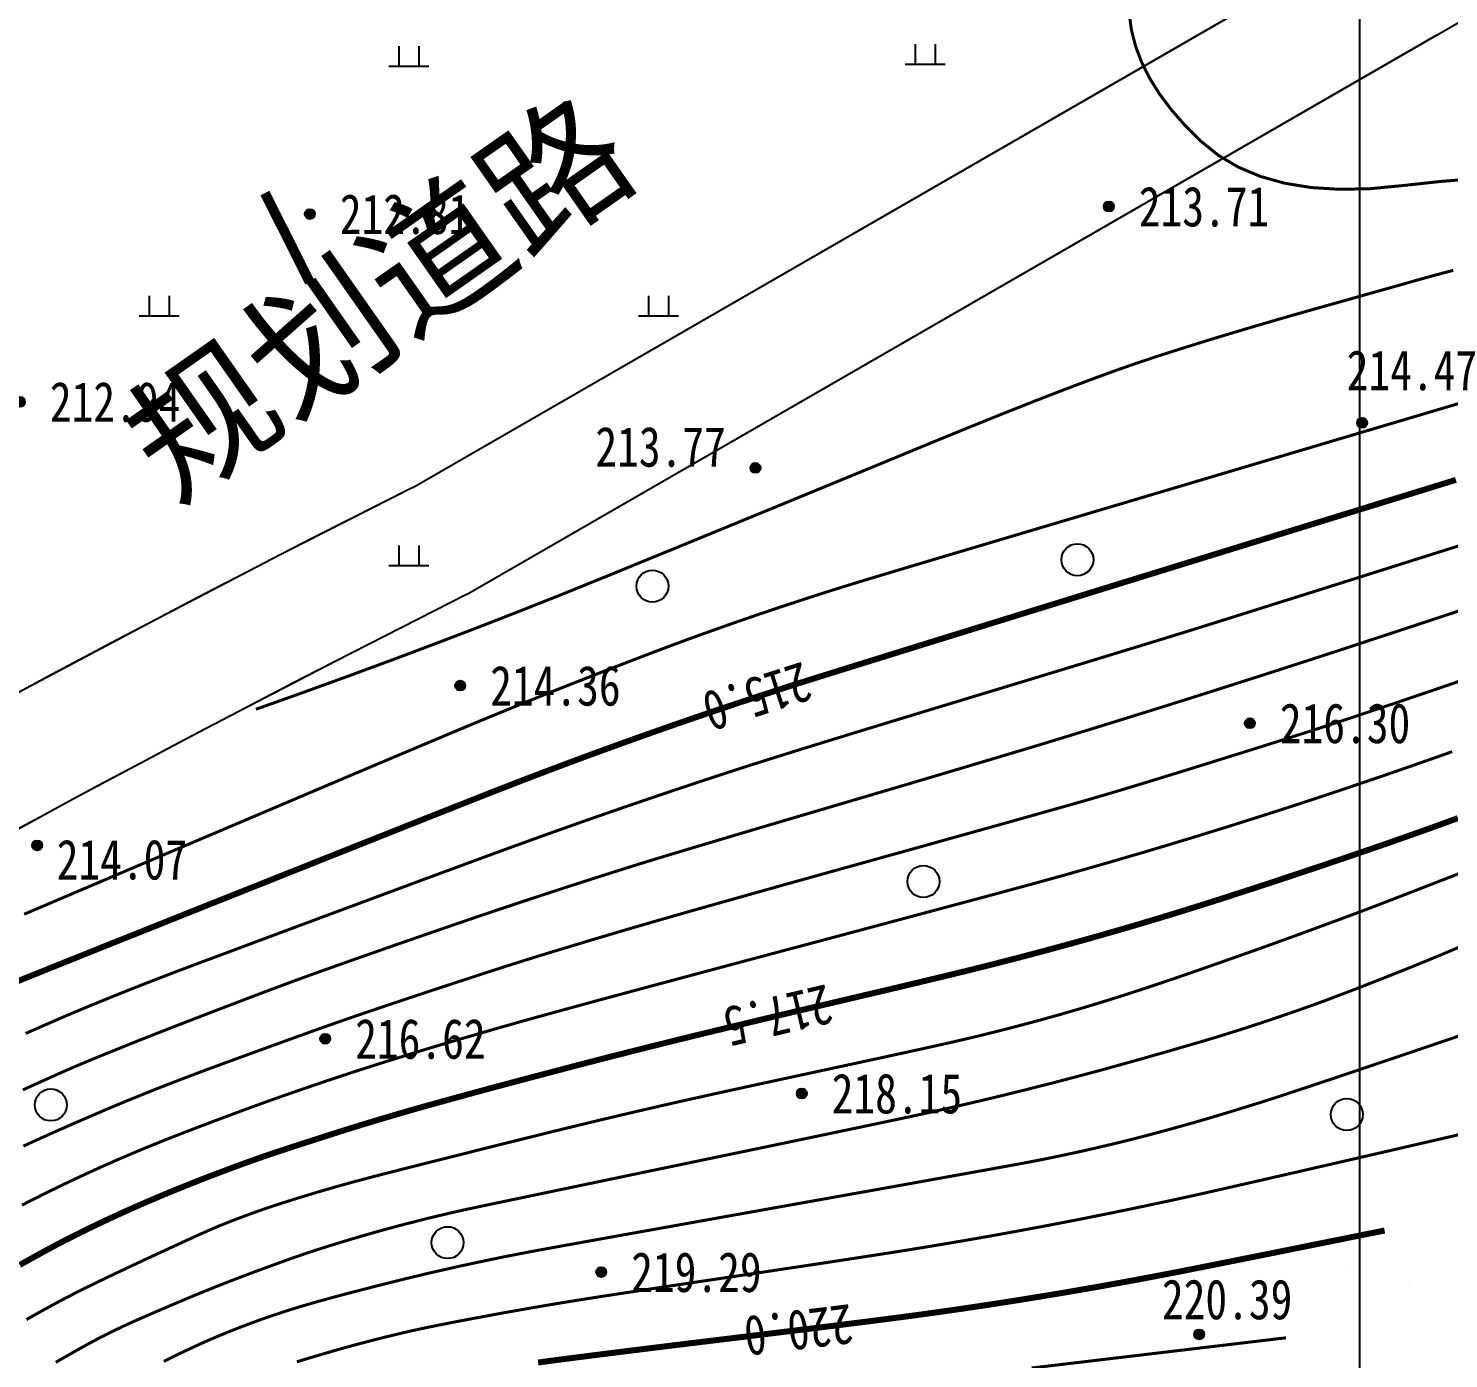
# Model space of a CAD drawing. Extents: x 36524600 to 36525730, y 2746759 to 2747713.
# Drawn here: x 36525113.93 to 36525149.49, y 2747370.36 to 2747403.66 of the extents above; entities that cross this region are included whole.
import ezdxf
from ezdxf.enums import TextEntityAlignment as Align

# ---------------------------------------------------------------- set-up
doc = ezdxf.new("R2010")
doc.units = 0
doc.header["$LTSCALE"] = 1000
doc.header["$MEASUREMENT"] = 0
doc.linetypes.add('X2', pattern=[10, 8, -2])
for name, color, linetype in [('0-规划道路', 4, 'Continuous'), ('DGX', 251, 'Continuous'), ('DLSS', 4, 'Continuous'), ('DMTZ', 3, 'Continuous'), ('GCD', 252, 'Continuous'), ('JMD', 6, 'Continuous'), ('PP-DX-PT', 251, 'Continuous'), ('PUB_TEXT', 7, 'Continuous'), ('SZ-HD-DIMZDX', 3, 'Continuous'), ('ZBTZ', 3, 'Continuous')]:
    doc.layers.add(name, color=color, linetype=linetype)
doc.styles.add('正等线体', font='宋体.shx', dxfattribs={"bigfont": '@@gbcbig.shx'})
doc.styles.add('黑体', font='simhei.ttf')
doc.linetypes.add('10421', pattern='A,2,[150,AAA.SHX,S=0.5,R=0,X=0,Y=0.5],1e-11', length=2)
doc.linetypes.add('1161', pattern='A,0,[149,AAA.SHX,S=0.15,R=0,X=0,Y=0],-1.6', length=1.6)

# ---------------------------------------------------------------- blocks, each defined once
blk = doc.blocks.new('gc326')
blk.add_circle((0, 0), 0.8)
blk = doc.blocks.new('gc200')
h = blk.add_hatch(color=256)
edge = h.paths.add_edge_path()
edge.add_arc((0, 0), 0.25, 0, 360)
blk.add_circle((0, 0), 0.25)
blk = doc.blocks.new('dxt')
at = {"layer": 'GCD'}
h = blk.add_hatch(color=253, dxfattribs=at)
edge = h.paths.add_edge_path()
edge.add_arc((36525147.32, 2747393.79), 0.125, 0, 360)
h = blk.add_hatch(color=253, dxfattribs=at)
edge = h.paths.add_edge_path()
edge.add_arc((36525144.51, 2747386.27), 0.125, 0, 360)
at = {"color": 253}
for p, q in [((36525136.133, 2747403.27, 213.928), (36525136.133, 2747402.77, 213.928)), ((36525136.633, 2747403.27, 213.928), (36525136.633, 2747402.77, 213.928)), ((36525123.204, 2747403.222, 234.856), (36525123.204, 2747402.722, 234.856)), ((36525123.704, 2747403.222, 234.856), (36525123.704, 2747402.722, 234.856)), ((36525122.954, 2747402.722, 234.856), (36525123.954, 2747402.722, 234.856)), ((36525135.883, 2747402.77, 213.928), (36525136.883, 2747402.77, 213.928)), ((36525116.954, 2747396.972, 213.227), (36525116.954, 2747396.472, 213.227)), ((36525117.454, 2747396.972, 213.227), (36525117.454, 2747396.472, 213.227)), ((36525129.454, 2747396.972, 213.868), (36525129.454, 2747396.472, 213.868)), ((36525129.954, 2747396.972, 213.868), (36525129.954, 2747396.472, 213.868)), ((36525116.704, 2747396.472, 213.227), (36525117.704, 2747396.472, 213.227)), ((36525129.204, 2747396.472, 213.868), (36525130.204, 2747396.472, 213.868)), ((36525123.204, 2747390.722, 213.114), (36525123.204, 2747390.222, 213.114)), ((36525123.704, 2747390.722, 213.114), (36525123.704, 2747390.222, 213.114)), ((36525122.954, 2747390.222, 213.114), (36525123.954, 2747390.222, 213.114))]:
    blk.add_line(p, q, dxfattribs=at)
at = {"color": 253, "elevation": 205.975}
blk.add_lwpolyline([(36524871.752, 2747471.477), (36525147.251, 2747471.477), (36525147.251, 2747245.683), (36524871.752, 2747245.683)], close=True, dxfattribs=at)
at = {"layer": 'DGX', "color": 253, "linetype": 'Continuous', "flags": 128}
for points, const_width in [([(36525141.49, 2747404.026), (36525141.545, 2747403.622), (36525141.648, 2747403.22), (36525141.799, 2747402.819), (36525141.998, 2747402.421), (36525142.246, 2747402.024), (36525142.541, 2747401.63), (36525142.885, 2747401.237), (36525143.276, 2747400.846), (36525143.72, 2747400.488), (36525144.218, 2747400.192), (36525144.771, 2747399.959), (36525145.38, 2747399.788), (36525146.043, 2747399.68), (36525146.761, 2747399.635), (36525147.534, 2747399.652), (36525148.363, 2747399.732), (36525149.297, 2747399.834), (36525150.387, 2747399.918)], 0.075), ([(36525149.6, 2747397.606), (36525149.431, 2747397.562), (36525149.261, 2747397.517), (36525149.092, 2747397.472), (36525148.923, 2747397.425), (36525148.754, 2747397.378), (36525148.565, 2747397.324), (36525148.334, 2747397.259), (36525148.062, 2747397.182), (36525147.748, 2747397.094), (36525147.393, 2747396.994), (36525146.996, 2747396.882), (36525146.558, 2747396.759), (36525146.078, 2747396.624), (36525145.58, 2747396.483), (36525145.085, 2747396.34), (36525144.594, 2747396.196), (36525144.107, 2747396.051), (36525143.623, 2747395.905), (36525143.144, 2747395.757), (36525142.668, 2747395.607), (36525142.196, 2747395.457), (36525141.696, 2747395.29), (36525141.135, 2747395.094), (36525140.515, 2747394.867), (36525139.834, 2747394.61), (36525139.093, 2747394.323), (36525138.292, 2747394.005), (36525137.431, 2747393.658), (36525136.509, 2747393.28), (36525135.551, 2747392.884), (36525134.581, 2747392.484), (36525133.598, 2747392.08), (36525132.603, 2747391.67), (36525131.595, 2747391.256), (36525130.575, 2747390.837), (36525129.542, 2747390.414), (36525128.497, 2747389.986), (36525127.438, 2747389.556), (36525126.365, 2747389.129), (36525125.278, 2747388.705), (36525124.176, 2747388.283), (36525123.059, 2747387.863), (36525121.929, 2747387.446), (36525120.783, 2747387.031), (36525119.624, 2747386.618)], 0.075), ([(36525113.822, 2747381.488), (36525114.327, 2747381.703), (36525114.972, 2747381.978), (36525115.756, 2747382.312), (36525116.679, 2747382.705), (36525117.742, 2747383.157), (36525118.944, 2747383.667), (36525120.158, 2747384.183), (36525121.257, 2747384.65), (36525122.241, 2747385.067), (36525123.11, 2747385.434), (36525123.865, 2747385.752), (36525124.504, 2747386.021), (36525125.029, 2747386.241), (36525125.439, 2747386.411), (36525125.791, 2747386.556), (36525126.144, 2747386.7), (36525126.497, 2747386.843), (36525126.851, 2747386.985), (36525127.205, 2747387.126), (36525127.56, 2747387.266), (36525127.914, 2747387.405), (36525128.27, 2747387.544), (36525128.614, 2747387.677), (36525128.936, 2747387.801), (36525129.236, 2747387.916), (36525129.515, 2747388.023), (36525129.771, 2747388.12), (36525130.005, 2747388.208), (36525130.217, 2747388.287), (36525130.407, 2747388.357), (36525130.586, 2747388.422), (36525130.765, 2747388.487), (36525130.944, 2747388.551), (36525131.124, 2747388.615), (36525131.303, 2747388.679), (36525131.483, 2747388.742), (36525131.663, 2747388.805), (36525131.843, 2747388.867), (36525132.023, 2747388.93), (36525132.203, 2747388.991), (36525132.384, 2747389.052), (36525132.564, 2747389.113), (36525132.745, 2747389.174), (36525132.926, 2747389.234), (36525133.107, 2747389.293), (36525133.288, 2747389.353), (36525133.469, 2747389.412), (36525133.65, 2747389.47), (36525133.832, 2747389.528), (36525134.013, 2747389.586), (36525134.195, 2747389.643), (36525134.377, 2747389.7), (36525134.559, 2747389.756), (36525134.741, 2747389.812), (36525135.059, 2747389.908), (36525135.648, 2747390.085), (36525136.508, 2747390.342), (36525137.64, 2747390.679), (36525139.043, 2747391.096), (36525140.717, 2747391.594), (36525142.663, 2747392.172), (36525144.88, 2747392.831), (36525147.094, 2747393.488), (36525149.031, 2747394.063), (36525150.691, 2747394.555)], 0.075), ([(36525113.457, 2747379.729), (36525113.865, 2747379.894), (36525114.419, 2747380.117), (36525115.121, 2747380.399), (36525115.97, 2747380.739), (36525116.967, 2747381.137), (36525118.11, 2747381.594), (36525119.401, 2747382.108), (36525120.699, 2747382.625), (36525121.862, 2747383.088), (36525122.892, 2747383.497), (36525123.787, 2747383.853), (36525124.548, 2747384.154), (36525125.176, 2747384.402), (36525125.669, 2747384.596), (36525126.029, 2747384.736), (36525126.321, 2747384.849), (36525126.614, 2747384.961), (36525126.907, 2747385.072), (36525127.201, 2747385.183), (36525127.494, 2747385.293), (36525127.788, 2747385.402), (36525128.082, 2747385.51), (36525128.377, 2747385.618), (36525128.672, 2747385.725), (36525128.967, 2747385.831), (36525129.262, 2747385.936), (36525129.557, 2747386.041), (36525129.853, 2747386.145), (36525130.149, 2747386.248), (36525130.446, 2747386.351), (36525130.742, 2747386.453), (36525131.039, 2747386.554), (36525131.336, 2747386.654), (36525131.633, 2747386.754), (36525131.931, 2747386.853), (36525132.229, 2747386.951), (36525132.527, 2747387.048), (36525132.825, 2747387.145), (36525133.123, 2747387.241), (36525133.551, 2747387.376), (36525134.238, 2747387.59), (36525135.183, 2747387.884), (36525136.386, 2747388.258), (36525137.848, 2747388.711), (36525139.568, 2747389.243), (36525141.547, 2747389.855), (36525143.784, 2747390.546), (36525146.016, 2747391.235), (36525147.977, 2747391.84), (36525149.668, 2747392.361)], 0.15), ([(36525150.055, 2747390.809), (36525148.618, 2747390.356), (36525147.328, 2747389.948), (36525146.184, 2747389.587), (36525145.185, 2747389.273), (36525144.332, 2747389.004), (36525143.625, 2747388.782), (36525143.064, 2747388.607), (36525142.649, 2747388.478), (36525142.263, 2747388.359), (36525141.792, 2747388.215), (36525141.235, 2747388.045), (36525140.593, 2747387.849), (36525139.864, 2747387.627), (36525139.05, 2747387.379), (36525138.15, 2747387.106), (36525137.164, 2747386.807), (36525136.178, 2747386.508), (36525135.279, 2747386.234), (36525134.465, 2747385.985), (36525133.737, 2747385.761), (36525133.095, 2747385.562), (36525132.54, 2747385.388), (36525132.07, 2747385.24), (36525131.686, 2747385.117), (36525131.345, 2747385.006), (36525131.005, 2747384.894), (36525130.665, 2747384.782), (36525130.325, 2747384.669), (36525129.985, 2747384.555), (36525129.646, 2747384.44), (36525129.307, 2747384.325), (36525128.968, 2747384.209), (36525128.629, 2747384.092), (36525128.291, 2747383.975), (36525127.952, 2747383.857), (36525127.615, 2747383.738), (36525127.277, 2747383.618), (36525126.939, 2747383.498), (36525126.602, 2747383.377), (36525126.265, 2747383.255), (36525125.896, 2747383.121), (36525125.462, 2747382.962), (36525124.963, 2747382.779), (36525124.4, 2747382.571), (36525123.772, 2747382.339), (36525123.079, 2747382.082), (36525122.321, 2747381.8), (36525121.498, 2747381.495), (36525120.688, 2747381.193), (36525119.965, 2747380.924), (36525119.332, 2747380.688), (36525118.787, 2747380.484), (36525118.33, 2747380.314), (36525117.962, 2747380.176), (36525117.682, 2747380.071), (36525117.491, 2747379.998), (36525117.345, 2747379.942), (36525117.198, 2747379.886), (36525117.051, 2747379.829), (36525116.905, 2747379.772), (36525116.759, 2747379.715), (36525116.613, 2747379.657), (36525116.467, 2747379.6), (36525116.321, 2747379.541), (36525116.175, 2747379.483), (36525116.029, 2747379.424), (36525115.884, 2747379.365), (36525115.738, 2747379.306), (36525115.593, 2747379.246), (36525115.447, 2747379.187), (36525115.302, 2747379.126), (36525115.157, 2747379.066), (36525115.001, 2747379), (36525114.82, 2747378.923), (36525114.616, 2747378.834), (36525114.388, 2747378.735), (36525114.136, 2747378.624), (36525113.861, 2747378.503)], 0.075), ([(36525150.329, 2747389.274), (36525149.501, 2747389.001), (36525148.749, 2747388.752), (36525148.072, 2747388.529), (36525147.471, 2747388.332), (36525146.945, 2747388.159), (36525146.494, 2747388.012), (36525146.081, 2747387.877), (36525145.668, 2747387.744), (36525145.255, 2747387.61), (36525144.841, 2747387.477), (36525144.428, 2747387.345), (36525144.014, 2747387.213), (36525143.6, 2747387.081), (36525143.186, 2747386.95), (36525142.772, 2747386.819), (36525142.358, 2747386.689), (36525141.943, 2747386.56), (36525141.529, 2747386.431), (36525141.114, 2747386.302), (36525140.699, 2747386.174), (36525140.284, 2747386.046), (36525139.869, 2747385.919), (36525139.418, 2747385.781), (36525138.894, 2747385.623), (36525138.299, 2747385.445), (36525137.632, 2747385.246), (36525136.893, 2747385.026), (36525136.082, 2747384.785), (36525135.199, 2747384.524), (36525134.245, 2747384.243), (36525133.3, 2747383.964), (36525132.446, 2747383.712), (36525131.685, 2747383.486), (36525131.015, 2747383.286), (36525130.436, 2747383.113), (36525129.95, 2747382.967), (36525129.554, 2747382.847), (36525129.251, 2747382.754), (36525128.993, 2747382.673), (36525128.736, 2747382.592), (36525128.479, 2747382.511), (36525128.221, 2747382.429), (36525127.964, 2747382.347), (36525127.707, 2747382.264), (36525127.451, 2747382.182), (36525127.194, 2747382.098), (36525126.937, 2747382.014), (36525126.681, 2747381.93), (36525126.425, 2747381.846), (36525126.169, 2747381.761), (36525125.913, 2747381.675), (36525125.657, 2747381.59), (36525125.401, 2747381.503), (36525125.145, 2747381.417), (36525124.885, 2747381.328), (36525124.613, 2747381.235), (36525124.332, 2747381.138), (36525124.04, 2747381.038), (36525123.737, 2747380.933), (36525123.424, 2747380.824), (36525123.1, 2747380.712), (36525122.766, 2747380.595), (36525122.438, 2747380.48), (36525122.13, 2747380.372), (36525121.844, 2747380.271), (36525121.579, 2747380.177), (36525121.335, 2747380.09), (36525121.113, 2747380.011), (36525120.912, 2747379.938), (36525120.732, 2747379.873), (36525120.552, 2747379.807), (36525120.351, 2747379.732), (36525120.129, 2747379.65), (36525119.886, 2747379.558), (36525119.622, 2747379.459), (36525119.338, 2747379.351), (36525119.032, 2747379.234), (36525118.706, 2747379.109), (36525118.376, 2747378.983), (36525118.061, 2747378.861), (36525117.76, 2747378.745), (36525117.474, 2747378.634), (36525117.203, 2747378.528), (36525116.946, 2747378.427), (36525116.704, 2747378.331), (36525116.477, 2747378.24), (36525116.263, 2747378.154), (36525116.063, 2747378.073), (36525115.876, 2747377.998), (36525115.702, 2747377.927), (36525115.542, 2747377.861), (36525115.395, 2747377.8), (36525115.261, 2747377.744), (36525115.141, 2747377.693), (36525115.02, 2747377.642), (36525114.886, 2747377.583), (36525114.737, 2747377.518), (36525114.575, 2747377.445), (36525114.399, 2747377.366), (36525114.209, 2747377.281), (36525114.005, 2747377.188), (36525113.787, 2747377.089)], 0.075), ([(36525149.741, 2747387.317), (36525149.494, 2747387.232), (36525149.248, 2747387.147), (36525149.001, 2747387.063), (36525148.754, 2747386.979), (36525148.507, 2747386.895), (36525148.259, 2747386.811), (36525148.012, 2747386.728), (36525147.765, 2747386.645), (36525147.517, 2747386.563), (36525147.27, 2747386.48), (36525147.022, 2747386.398), (36525146.774, 2747386.316), (36525146.511, 2747386.23), (36525146.216, 2747386.134), (36525145.89, 2747386.03), (36525145.533, 2747385.916), (36525145.144, 2747385.793), (36525144.724, 2747385.66), (36525144.273, 2747385.519), (36525143.79, 2747385.368), (36525143.308, 2747385.218), (36525142.856, 2747385.077), (36525142.435, 2747384.948), (36525142.046, 2747384.828), (36525141.687, 2747384.719), (36525141.359, 2747384.619), (36525141.062, 2747384.531), (36525140.796, 2747384.452), (36525140.487, 2747384.362), (36525140.06, 2747384.24), (36525139.514, 2747384.086), (36525138.851, 2747383.899), (36525138.07, 2747383.68), (36525137.17, 2747383.429), (36525136.153, 2747383.145), (36525135.018, 2747382.829), (36525133.874, 2747382.511), (36525132.83, 2747382.22), (36525131.888, 2747381.955), (36525131.046, 2747381.718), (36525130.305, 2747381.508), (36525129.664, 2747381.324), (36525129.125, 2747381.168), (36525128.686, 2747381.039), (36525128.308, 2747380.927), (36525127.953, 2747380.821), (36525127.62, 2747380.72), (36525127.309, 2747380.626), (36525127.02, 2747380.539), (36525126.754, 2747380.457), (36525126.509, 2747380.381), (36525126.287, 2747380.312), (36525126.066, 2747380.242), (36525125.826, 2747380.166), (36525125.566, 2747380.082), (36525125.286, 2747379.991), (36525124.988, 2747379.894), (36525124.669, 2747379.79), (36525124.331, 2747379.679), (36525123.974, 2747379.561), (36525123.618, 2747379.443), (36525123.286, 2747379.332), (36525122.977, 2747379.229), (36525122.69, 2747379.132), (36525122.427, 2747379.043), (36525122.187, 2747378.962), (36525121.97, 2747378.887), (36525121.776, 2747378.82), (36525121.585, 2747378.753), (36525121.378, 2747378.68), (36525121.155, 2747378.601), (36525120.916, 2747378.515), (36525120.661, 2747378.423), (36525120.39, 2747378.326), (36525120.102, 2747378.221), (36525119.798, 2747378.111), (36525119.499, 2747378.002), (36525119.224, 2747377.902), (36525118.973, 2747377.81), (36525118.747, 2747377.727), (36525118.545, 2747377.653), (36525118.368, 2747377.587), (36525118.215, 2747377.53), (36525118.087, 2747377.482), (36525117.971, 2747377.438), (36525117.855, 2747377.394), (36525117.739, 2747377.35), (36525117.623, 2747377.305), (36525117.507, 2747377.261), (36525117.392, 2747377.216), (36525117.276, 2747377.17), (36525117.161, 2747377.125), (36525117.045, 2747377.079), (36525116.93, 2747377.033), (36525116.815, 2747376.987), (36525116.7, 2747376.94), (36525116.585, 2747376.894), (36525116.47, 2747376.847), (36525116.355, 2747376.8), (36525116.241, 2747376.752), (36525116.121, 2747376.703), (36525115.992, 2747376.648), (36525115.853, 2747376.589), (36525115.704, 2747376.525), (36525115.545, 2747376.457), (36525115.376, 2747376.384), (36525115.198, 2747376.307), (36525115.01, 2747376.225), (36525114.82, 2747376.141), (36525114.635, 2747376.06), (36525114.457, 2747375.98), (36525114.284, 2747375.903), (36525114.118, 2747375.827), (36525113.957, 2747375.754), (36525113.802, 2747375.682)], 0.075), ([(36525113.768, 2747374.205), (36525113.898, 2747374.272), (36525114.029, 2747374.338), (36525114.159, 2747374.404), (36525114.29, 2747374.47), (36525114.421, 2747374.535), (36525114.553, 2747374.599), (36525114.684, 2747374.663), (36525114.816, 2747374.727), (36525114.948, 2747374.79), (36525115.08, 2747374.852), (36525115.213, 2747374.914), (36525115.345, 2747374.976), (36525115.478, 2747375.037), (36525115.611, 2747375.098), (36525115.745, 2747375.158), (36525115.878, 2747375.217), (36525116.012, 2747375.276), (36525116.146, 2747375.335), (36525116.28, 2747375.393), (36525116.415, 2747375.451), (36525116.549, 2747375.508), (36525116.684, 2747375.565), (36525116.819, 2747375.621), (36525116.955, 2747375.677), (36525117.09, 2747375.732), (36525117.226, 2747375.786), (36525117.366, 2747375.843), (36525117.517, 2747375.902), (36525117.676, 2747375.964), (36525117.846, 2747376.03), (36525118.025, 2747376.099), (36525118.213, 2747376.171), (36525118.411, 2747376.246), (36525118.619, 2747376.324), (36525118.828, 2747376.403), (36525119.031, 2747376.479), (36525119.228, 2747376.552), (36525119.419, 2747376.622), (36525119.603, 2747376.689), (36525119.781, 2747376.754), (36525119.953, 2747376.816), (36525120.118, 2747376.875), (36525120.281, 2747376.932), (36525120.444, 2747376.989), (36525120.606, 2747377.046), (36525120.769, 2747377.102), (36525120.932, 2747377.158), (36525121.096, 2747377.214), (36525121.259, 2747377.27), (36525121.422, 2747377.325), (36525121.586, 2747377.379), (36525121.749, 2747377.433), (36525121.913, 2747377.487), (36525122.077, 2747377.541), (36525122.241, 2747377.594), (36525122.405, 2747377.647), (36525122.569, 2747377.7), (36525122.734, 2747377.752), (36525122.898, 2747377.804), (36525123.063, 2747377.855), (36525123.227, 2747377.906), (36525123.392, 2747377.957), (36525123.557, 2747378.008), (36525123.722, 2747378.059), (36525123.887, 2747378.109), (36525124.052, 2747378.159), (36525124.227, 2747378.211), (36525124.424, 2747378.27), (36525124.641, 2747378.334), (36525124.879, 2747378.403), (36525125.138, 2747378.478), (36525125.417, 2747378.559), (36525125.718, 2747378.646), (36525126.039, 2747378.738), (36525126.433, 2747378.849), (36525126.951, 2747378.992), (36525127.594, 2747379.168), (36525128.362, 2747379.377), (36525129.255, 2747379.618), (36525130.272, 2747379.891), (36525131.413, 2747380.197), (36525132.68, 2747380.535), (36525133.941, 2747380.871), (36525135.068, 2747381.172), (36525136.061, 2747381.438), (36525136.92, 2747381.668), (36525137.644, 2747381.862), (36525138.234, 2747382.02), (36525138.69, 2747382.144), (36525139.012, 2747382.231), (36525139.266, 2747382.301), (36525139.52, 2747382.371), (36525139.774, 2747382.442), (36525140.028, 2747382.513), (36525140.282, 2747382.585), (36525140.535, 2747382.657), (36525140.789, 2747382.73), (36525141.042, 2747382.803), (36525141.296, 2747382.877), (36525141.549, 2747382.951), (36525141.802, 2747383.025), (36525142.055, 2747383.1), (36525142.307, 2747383.175), (36525142.56, 2747383.251), (36525142.812, 2747383.328), (36525143.065, 2747383.404), (36525143.317, 2747383.482), (36525143.569, 2747383.559), (36525143.821, 2747383.637), (36525144.073, 2747383.716), (36525144.324, 2747383.795), (36525144.576, 2747383.875), (36525144.827, 2747383.955), (36525145.078, 2747384.035), (36525145.329, 2747384.116), (36525145.58, 2747384.197), (36525145.831, 2747384.279), (36525146.081, 2747384.361), (36525146.332, 2747384.444), (36525146.582, 2747384.527), (36525146.832, 2747384.61), (36525147.082, 2747384.694), (36525147.332, 2747384.779), (36525147.582, 2747384.864), (36525147.832, 2747384.949), (36525148.081, 2747385.035), (36525148.33, 2747385.121), (36525148.579, 2747385.208), (36525148.828, 2747385.295), (36525149.077, 2747385.382), (36525149.326, 2747385.47), (36525149.574, 2747385.558)], 0.075), ([(36525149.717, 2747383.893), (36525149.47, 2747383.803), (36525149.222, 2747383.713), (36525148.975, 2747383.624), (36525148.728, 2747383.536), (36525148.48, 2747383.448), (36525148.232, 2747383.361), (36525147.984, 2747383.274), (36525147.735, 2747383.188), (36525147.487, 2747383.103), (36525147.241, 2747383.019), (36525146.997, 2747382.935), (36525146.754, 2747382.853), (36525146.513, 2747382.771), (36525146.274, 2747382.69), (36525146.037, 2747382.61), (36525145.801, 2747382.531), (36525145.564, 2747382.452), (36525145.324, 2747382.373), (36525145.082, 2747382.293), (36525144.836, 2747382.212), (36525144.588, 2747382.131), (36525144.336, 2747382.05), (36525144.082, 2747381.967), (36525143.824, 2747381.884), (36525143.565, 2747381.801), (36525143.305, 2747381.719), (36525143.046, 2747381.638), (36525142.786, 2747381.557), (36525142.526, 2747381.477), (36525142.266, 2747381.398), (36525142.005, 2747381.32), (36525141.744, 2747381.242), (36525141.483, 2747381.165), (36525141.222, 2747381.089), (36525140.961, 2747381.014), (36525140.699, 2747380.939), (36525140.437, 2747380.865), (36525140.175, 2747380.792), (36525139.913, 2747380.72), (36525139.65, 2747380.648), (36525139.388, 2747380.577), (36525139.125, 2747380.507), (36525138.862, 2747380.438), (36525138.599, 2747380.369), (36525138.335, 2747380.301), (36525138.071, 2747380.234), (36525137.808, 2747380.168), (36525137.544, 2747380.102), (36525137.263, 2747380.033), (36525136.949, 2747379.957), (36525136.601, 2747379.873), (36525136.221, 2747379.782), (36525135.807, 2747379.683), (36525135.36, 2747379.577), (36525134.879, 2747379.464), (36525134.366, 2747379.343), (36525133.844, 2747379.221), (36525133.341, 2747379.102), (36525132.856, 2747378.987), (36525132.388, 2747378.876), (36525131.939, 2747378.768), (36525131.508, 2747378.665), (36525131.095, 2747378.565), (36525130.7, 2747378.469), (36525130.314, 2747378.375), (36525129.928, 2747378.279), (36525129.542, 2747378.184), (36525129.157, 2747378.087), (36525128.772, 2747377.989), (36525128.387, 2747377.891), (36525128.002, 2747377.792), (36525127.617, 2747377.692), (36525127.241, 2747377.593), (36525126.88, 2747377.498), (36525126.535, 2747377.407), (36525126.205, 2747377.32), (36525125.891, 2747377.236), (36525125.593, 2747377.157), (36525125.31, 2747377.08), (36525125.043, 2747377.008), (36525124.793, 2747376.939), (36525124.559, 2747376.875), (36525124.342, 2747376.816), (36525124.142, 2747376.76), (36525123.959, 2747376.709), (36525123.793, 2747376.663), (36525123.644, 2747376.621), (36525123.512, 2747376.583), (36525123.388, 2747376.547), (36525123.264, 2747376.511), (36525123.141, 2747376.475), (36525123.017, 2747376.439), (36525122.893, 2747376.402), (36525122.77, 2747376.366), (36525122.646, 2747376.329), (36525122.523, 2747376.292), (36525122.392, 2747376.252), (36525122.246, 2747376.208), (36525122.084, 2747376.157), (36525121.907, 2747376.102), (36525121.715, 2747376.042), (36525121.508, 2747375.976), (36525121.286, 2747375.905), (36525121.048, 2747375.828), (36525120.811, 2747375.752), (36525120.589, 2747375.68), (36525120.382, 2747375.612), (36525120.191, 2747375.549), (36525120.016, 2747375.49), (36525119.856, 2747375.436), (36525119.711, 2747375.386), (36525119.582, 2747375.34), (36525119.461, 2747375.297), (36525119.34, 2747375.253), (36525119.219, 2747375.209), (36525119.098, 2747375.165), (36525118.977, 2747375.12), (36525118.857, 2747375.075), (36525118.736, 2747375.03), (36525118.616, 2747374.984), (36525118.495, 2747374.938), (36525118.375, 2747374.892), (36525118.255, 2747374.845), (36525118.136, 2747374.798), (36525118.016, 2747374.751), (36525117.896, 2747374.703), (36525117.777, 2747374.655), (36525117.658, 2747374.607), (36525117.538, 2747374.558), (36525117.419, 2747374.509), (36525117.301, 2747374.46), (36525117.182, 2747374.41), (36525117.064, 2747374.359), (36525116.945, 2747374.309), (36525116.827, 2747374.258), (36525116.709, 2747374.206), (36525116.591, 2747374.155), (36525116.474, 2747374.102), (36525116.356, 2747374.05), (36525116.239, 2747373.997), (36525116.122, 2747373.943), (36525116.006, 2747373.889), (36525115.889, 2747373.835), (36525115.773, 2747373.78), (36525115.656, 2747373.725), (36525115.54, 2747373.669), (36525115.425, 2747373.613), (36525115.309, 2747373.556), (36525115.194, 2747373.499), (36525115.079, 2747373.442), (36525114.964, 2747373.384), (36525114.849, 2747373.326), (36525114.728, 2747373.263), (36525114.593, 2747373.192), (36525114.444, 2747373.112), (36525114.281, 2747373.023), (36525114.105, 2747372.926), (36525113.916, 2747372.821), (36525113.712, 2747372.707)], 0.15), ([(36525150.026, 2747382.614), (36525149.228, 2747382.304), (36525148.56, 2747382.044), (36525148.02, 2747381.836), (36525147.611, 2747381.678), (36525147.33, 2747381.572), (36525147.114, 2747381.491), (36525146.897, 2747381.41), (36525146.681, 2747381.33), (36525146.465, 2747381.25), (36525146.248, 2747381.17), (36525146.032, 2747381.09), (36525145.815, 2747381.011), (36525145.598, 2747380.932), (36525145.378, 2747380.852), (36525145.151, 2747380.77), (36525144.917, 2747380.686), (36525144.676, 2747380.6), (36525144.428, 2747380.512), (36525144.174, 2747380.422), (36525143.912, 2747380.33), (36525143.644, 2747380.235), (36525143.378, 2747380.142), (36525143.121, 2747380.053), (36525142.874, 2747379.967), (36525142.638, 2747379.886), (36525142.411, 2747379.809), (36525142.194, 2747379.736), (36525141.987, 2747379.667), (36525141.79, 2747379.601), (36525141.598, 2747379.539), (36525141.406, 2747379.477), (36525141.214, 2747379.415), (36525141.021, 2747379.355), (36525140.828, 2747379.295), (36525140.635, 2747379.236), (36525140.441, 2747379.177), (36525140.248, 2747379.12), (36525140.054, 2747379.063), (36525139.86, 2747379.007), (36525139.666, 2747378.951), (36525139.471, 2747378.897), (36525139.276, 2747378.843), (36525139.081, 2747378.79), (36525138.886, 2747378.738), (36525138.691, 2747378.686), (36525138.495, 2747378.635), (36525138.3, 2747378.585), (36525138.104, 2747378.536), (36525137.908, 2747378.487), (36525137.712, 2747378.439), (36525137.515, 2747378.392), (36525137.318, 2747378.346), (36525137.122, 2747378.301), (36525136.896, 2747378.249), (36525136.613, 2747378.186), (36525136.273, 2747378.111), (36525135.875, 2747378.024), (36525135.42, 2747377.925), (36525134.907, 2747377.814), (36525134.337, 2747377.691), (36525133.709, 2747377.556), (36525133.079, 2747377.42), (36525132.501, 2747377.295), (36525131.974, 2747377.181), (36525131.5, 2747377.078), (36525131.077, 2747376.985), (36525130.706, 2747376.903), (36525130.387, 2747376.832), (36525130.119, 2747376.772), (36525129.878, 2747376.717), (36525129.637, 2747376.661), (36525129.395, 2747376.606), (36525129.154, 2747376.55), (36525128.913, 2747376.493), (36525128.672, 2747376.437), (36525128.431, 2747376.38), (36525128.19, 2747376.323), (36525127.929, 2747376.26), (36525127.629, 2747376.187), (36525127.288, 2747376.104), (36525126.908, 2747376.011), (36525126.488, 2747375.907), (36525126.028, 2747375.792), (36525125.528, 2747375.668), (36525124.988, 2747375.532), (36525124.453, 2747375.398), (36525123.969, 2747375.276), (36525123.534, 2747375.166), (36525123.149, 2747375.068), (36525122.814, 2747374.983), (36525122.529, 2747374.909), (36525122.294, 2747374.847), (36525122.109, 2747374.798), (36525121.949, 2747374.754), (36525121.79, 2747374.71), (36525121.63, 2747374.665), (36525121.471, 2747374.619), (36525121.312, 2747374.573), (36525121.153, 2747374.526), (36525120.994, 2747374.478), (36525120.835, 2747374.43), (36525120.682, 2747374.383), (36525120.539, 2747374.338), (36525120.405, 2747374.296), (36525120.282, 2747374.257), (36525120.168, 2747374.22), (36525120.065, 2747374.187), (36525119.972, 2747374.156), (36525119.888, 2747374.128), (36525119.81, 2747374.101), (36525119.732, 2747374.073), (36525119.654, 2747374.046), (36525119.576, 2747374.018), (36525119.498, 2747373.99), (36525119.42, 2747373.961), (36525119.342, 2747373.933), (36525119.265, 2747373.904), (36525119.187, 2747373.874), (36525119.11, 2747373.845), (36525119.033, 2747373.815), (36525118.956, 2747373.785), (36525118.879, 2747373.754), (36525118.802, 2747373.724), (36525118.725, 2747373.693), (36525118.648, 2747373.661), (36525118.553, 2747373.621), (36525118.422, 2747373.563), (36525118.253, 2747373.488), (36525118.048, 2747373.395), (36525117.806, 2747373.284), (36525117.527, 2747373.156), (36525117.211, 2747373.01), (36525116.858, 2747372.847), (36525116.5, 2747372.679), (36525116.167, 2747372.522), (36525115.859, 2747372.376), (36525115.577, 2747372.239), (36525115.319, 2747372.112), (36525115.087, 2747371.996), (36525114.88, 2747371.889), (36525114.698, 2747371.793), (36525114.535, 2747371.705), (36525114.382, 2747371.621), (36525114.24, 2747371.543), (36525114.109, 2747371.47), (36525113.988, 2747371.402), (36525113.879, 2747371.34)], 0.075), ([(36525149.74, 2747380.659), (36525149.475, 2747380.547), (36525149.21, 2747380.436), (36525148.944, 2747380.326), (36525148.678, 2747380.217), (36525148.412, 2747380.11), (36525148.145, 2747380.003), (36525147.878, 2747379.897), (36525147.618, 2747379.795), (36525147.376, 2747379.701), (36525147.15, 2747379.613), (36525146.94, 2747379.532), (36525146.747, 2747379.459), (36525146.571, 2747379.392), (36525146.411, 2747379.332), (36525146.267, 2747379.28), (36525146.132, 2747379.231), (36525145.997, 2747379.182), (36525145.862, 2747379.134), (36525145.726, 2747379.086), (36525145.59, 2747379.039), (36525145.455, 2747378.992), (36525145.319, 2747378.945), (36525145.183, 2747378.899), (36525145.047, 2747378.853), (36525144.91, 2747378.807), (36525144.774, 2747378.762), (36525144.637, 2747378.717), (36525144.501, 2747378.672), (36525144.364, 2747378.628), (36525144.227, 2747378.584), (36525144.09, 2747378.541), (36525143.946, 2747378.496), (36525143.789, 2747378.447), (36525143.617, 2747378.395), (36525143.431, 2747378.339), (36525143.232, 2747378.28), (36525143.018, 2747378.218), (36525142.791, 2747378.152), (36525142.55, 2747378.082), (36525142.306, 2747378.012), (36525142.068, 2747377.944), (36525141.837, 2747377.878), (36525141.612, 2747377.815), (36525141.395, 2747377.754), (36525141.184, 2747377.696), (36525140.98, 2747377.639), (36525140.783, 2747377.585), (36525140.589, 2747377.533), (36525140.395, 2747377.481), (36525140.201, 2747377.429), (36525140.006, 2747377.378), (36525139.812, 2747377.327), (36525139.618, 2747377.276), (36525139.423, 2747377.226), (36525139.228, 2747377.177), (36525139.033, 2747377.128), (36525138.839, 2747377.079), (36525138.644, 2747377.031), (36525138.448, 2747376.983), (36525138.253, 2747376.935), (36525138.058, 2747376.888), (36525137.863, 2747376.842), (36525137.667, 2747376.795), (36525137.471, 2747376.75), (36525137.276, 2747376.704), (36525137.08, 2747376.659), (36525136.884, 2747376.615), (36525136.688, 2747376.571), (36525136.492, 2747376.527), (36525136.296, 2747376.484), (36525136.099, 2747376.441), (36525135.837, 2747376.385), (36525135.444, 2747376.302), (36525134.919, 2747376.191), (36525134.263, 2747376.054), (36525133.475, 2747375.889), (36525132.556, 2747375.697), (36525131.505, 2747375.479), (36525130.323, 2747375.233), (36525129.145, 2747374.988), (36525128.109, 2747374.772), (36525127.212, 2747374.585), (36525126.457, 2747374.427), (36525125.842, 2747374.299), (36525125.367, 2747374.199), (36525125.034, 2747374.128), (36525124.841, 2747374.087), (36525124.718, 2747374.059), (36525124.596, 2747374.032), (36525124.473, 2747374.004), (36525124.351, 2747373.975), (36525124.228, 2747373.946), (36525124.106, 2747373.917), (36525123.984, 2747373.887), (36525123.862, 2747373.858), (36525123.74, 2747373.827), (36525123.618, 2747373.796), (36525123.496, 2747373.765), (36525123.375, 2747373.734), (36525123.253, 2747373.702), (36525123.132, 2747373.67), (36525123.01, 2747373.637), (36525122.889, 2747373.604), (36525122.768, 2747373.571), (36525122.647, 2747373.537), (36525122.526, 2747373.503), (36525122.405, 2747373.468), (36525122.284, 2747373.433), (36525122.164, 2747373.398), (36525122.043, 2747373.363), (36525121.923, 2747373.327), (36525121.802, 2747373.29), (36525121.682, 2747373.253), (36525121.562, 2747373.216), (36525121.442, 2747373.179), (36525121.322, 2747373.141), (36525121.203, 2747373.103), (36525121.083, 2747373.064), (36525120.964, 2747373.025), (36525120.837, 2747372.983), (36525120.696, 2747372.934), (36525120.54, 2747372.88), (36525120.37, 2747372.819), (36525120.185, 2747372.753), (36525119.986, 2747372.68), (36525119.772, 2747372.602), (36525119.544, 2747372.517), (36525119.31, 2747372.429), (36525119.077, 2747372.34), (36525118.845, 2747372.25), (36525118.616, 2747372.16), (36525118.388, 2747372.068), (36525118.162, 2747371.976), (36525117.938, 2747371.883), (36525117.715, 2747371.789), (36525117.502, 2747371.699), (36525117.306, 2747371.615), (36525117.128, 2747371.539), (36525116.968, 2747371.47), (36525116.825, 2747371.407), (36525116.699, 2747371.352), (36525116.591, 2747371.305), (36525116.5, 2747371.264), (36525116.419, 2747371.226), (36525116.337, 2747371.189), (36525116.256, 2747371.151), (36525116.175, 2747371.112), (36525116.094, 2747371.073), (36525116.013, 2747371.034), (36525115.932, 2747370.994), (36525115.852, 2747370.954), (36525115.766, 2747370.911), (36525115.672, 2747370.862), (36525115.568, 2747370.806), (36525115.454, 2747370.745), (36525115.331, 2747370.677), (36525115.199, 2747370.604), (36525115.057, 2747370.524), (36525114.905, 2747370.438), (36525114.754, 2747370.351), (36525114.613, 2747370.27)], 0.075), ([(36525117.32, 2747370.292), (36525117.415, 2747370.34), (36525117.51, 2747370.388), (36525117.606, 2747370.435), (36525117.701, 2747370.482), (36525117.797, 2747370.528), (36525117.894, 2747370.574), (36525117.99, 2747370.619), (36525118.087, 2747370.664), (36525118.184, 2747370.708), (36525118.281, 2747370.752), (36525118.379, 2747370.795), (36525118.476, 2747370.838), (36525118.574, 2747370.88), (36525118.672, 2747370.922), (36525118.771, 2747370.963), (36525118.869, 2747371.003), (36525118.968, 2747371.043), (36525119.067, 2747371.083), (36525119.166, 2747371.122), (36525119.266, 2747371.161), (36525119.365, 2747371.199), (36525119.465, 2747371.236), (36525119.565, 2747371.273), (36525119.665, 2747371.31), (36525119.765, 2747371.346), (36525119.866, 2747371.381), (36525119.967, 2747371.416), (36525120.068, 2747371.45), (36525120.169, 2747371.484), (36525120.27, 2747371.518), (36525120.371, 2747371.551), (36525120.473, 2747371.583), (36525120.575, 2747371.615), (36525120.677, 2747371.646), (36525120.779, 2747371.677), (36525120.881, 2747371.707), (36525120.983, 2747371.737), (36525121.086, 2747371.766), (36525121.188, 2747371.795), (36525121.289, 2747371.823), (36525121.39, 2747371.851), (36525121.491, 2747371.879), (36525121.592, 2747371.906), (36525121.692, 2747371.933), (36525121.792, 2747371.96), (36525121.895, 2747371.987), (36525122.005, 2747372.016), (36525122.122, 2747372.046), (36525122.245, 2747372.078), (36525122.375, 2747372.112), (36525122.512, 2747372.147), (36525122.655, 2747372.183), (36525122.805, 2747372.222), (36525122.959, 2747372.26), (36525123.113, 2747372.299), (36525123.266, 2747372.337), (36525123.42, 2747372.374), (36525123.574, 2747372.411), (36525123.728, 2747372.448), (36525123.882, 2747372.485), (36525124.037, 2747372.521), (36525124.191, 2747372.556), (36525124.345, 2747372.591), (36525124.5, 2747372.626), (36525124.654, 2747372.661), (36525124.809, 2747372.695), (36525124.964, 2747372.728), (36525125.119, 2747372.762), (36525125.274, 2747372.794), (36525125.429, 2747372.827), (36525125.584, 2747372.859), (36525125.739, 2747372.891), (36525125.894, 2747372.922), (36525126.05, 2747372.953), (36525126.205, 2747372.983), (36525126.361, 2747373.013), (36525126.516, 2747373.043), (36525126.75, 2747373.086), (36525127.141, 2747373.157), (36525127.689, 2747373.256), (36525128.394, 2747373.383), (36525129.256, 2747373.538), (36525130.275, 2747373.72), (36525131.451, 2747373.931), (36525132.784, 2747374.169), (36525134.115, 2747374.407), (36525135.287, 2747374.616), (36525136.299, 2747374.798), (36525137.151, 2747374.951), (36525137.844, 2747375.075), (36525138.378, 2747375.172), (36525138.751, 2747375.24), (36525138.965, 2747375.28), (36525139.099, 2747375.306), (36525139.233, 2747375.332), (36525139.367, 2747375.358), (36525139.501, 2747375.385), (36525139.635, 2747375.413), (36525139.768, 2747375.441), (36525139.902, 2747375.469), (36525140.035, 2747375.498), (36525140.169, 2747375.527), (36525140.302, 2747375.556), (36525140.435, 2747375.586), (36525140.568, 2747375.616), (36525140.702, 2747375.647), (36525140.834, 2747375.678), (36525140.967, 2747375.709), (36525141.1, 2747375.741), (36525141.233, 2747375.773), (36525141.365, 2747375.806), (36525141.498, 2747375.839), (36525141.63, 2747375.872), (36525141.763, 2747375.906), (36525141.895, 2747375.94), (36525142.027, 2747375.975), (36525142.159, 2747376.01), (36525142.291, 2747376.046), (36525142.422, 2747376.081), (36525142.554, 2747376.117), (36525142.686, 2747376.154), (36525142.817, 2747376.19), (36525142.949, 2747376.227), (36525143.08, 2747376.264), (36525143.212, 2747376.302), (36525143.351, 2747376.342), (36525143.507, 2747376.388), (36525143.678, 2747376.44), (36525143.866, 2747376.496), (36525144.071, 2747376.558), (36525144.291, 2747376.626), (36525144.528, 2747376.699), (36525144.781, 2747376.777), (36525145.167, 2747376.901), (36525145.805, 2747377.112), (36525146.695, 2747377.409), (36525147.836, 2747377.793), (36525149.228, 2747378.264), (36525150.872, 2747378.821)], 0.075), ([(36525150.639, 2747376.175), (36525149.131, 2747375.827), (36525147.783, 2747375.516), (36525146.596, 2747375.243), (36525145.57, 2747375.007), (36525144.703, 2747374.809), (36525143.997, 2747374.648), (36525143.451, 2747374.524), (36525143.066, 2747374.438), (36525142.76, 2747374.371), (36525142.455, 2747374.305), (36525142.149, 2747374.24), (36525141.843, 2747374.175), (36525141.538, 2747374.111), (36525141.231, 2747374.048), (36525140.925, 2747373.986), (36525140.619, 2747373.924), (36525140.312, 2747373.863), (36525140.005, 2747373.803), (36525139.698, 2747373.744), (36525139.391, 2747373.685), (36525139.084, 2747373.628), (36525138.777, 2747373.571), (36525138.469, 2747373.514), (36525138.162, 2747373.459), (36525137.854, 2747373.404), (36525137.546, 2747373.35), (36525137.238, 2747373.297), (36525136.93, 2747373.245), (36525136.622, 2747373.193), (36525136.313, 2747373.142), (36525136.005, 2747373.092), (36525135.696, 2747373.043), (36525135.358, 2747372.99), (36525134.963, 2747372.929), (36525134.51, 2747372.859), (36525133.998, 2747372.781), (36525133.429, 2747372.695), (36525132.803, 2747372.601), (36525132.118, 2747372.498), (36525131.375, 2747372.387), (36525130.636, 2747372.277), (36525129.96, 2747372.176), (36525129.348, 2747372.083), (36525128.8, 2747371.999), (36525128.315, 2747371.925), (36525127.894, 2747371.859), (36525127.537, 2747371.802), (36525127.244, 2747371.754), (36525126.982, 2747371.71), (36525126.719, 2747371.666), (36525126.455, 2747371.62), (36525126.189, 2747371.573), (36525125.923, 2747371.526), (36525125.656, 2747371.478), (36525125.388, 2747371.428), (36525125.119, 2747371.378), (36525124.858, 2747371.329), (36525124.617, 2747371.283), (36525124.394, 2747371.239), (36525124.19, 2747371.199), (36525124.004, 2747371.161), (36525123.837, 2747371.127), (36525123.689, 2747371.095), (36525123.56, 2747371.067), (36525123.44, 2747371.04), (36525123.32, 2747371.012), (36525123.201, 2747370.984), (36525123.081, 2747370.955), (36525122.962, 2747370.926), (36525122.842, 2747370.897), (36525122.723, 2747370.867), (36525122.604, 2747370.837), (36525122.485, 2747370.806), (36525122.366, 2747370.775), (36525122.247, 2747370.744), (36525122.128, 2747370.712), (36525122.01, 2747370.68), (36525121.891, 2747370.647), (36525121.773, 2747370.614), (36525121.655, 2747370.581), (36525121.533, 2747370.546), (36525121.404, 2747370.508), (36525121.267, 2747370.468), (36525121.123, 2747370.426), (36525120.972, 2747370.381), (36525120.814, 2747370.333), (36525120.649, 2747370.283)], 0.075), ([(36525147.883, 2747373.57), (36525146.83, 2747373.358), (36525145.88, 2747373.167), (36525145.034, 2747372.997), (36525144.291, 2747372.848), (36525143.652, 2747372.72), (36525143.116, 2747372.614), (36525142.684, 2747372.529), (36525142.356, 2747372.466), (36525142.079, 2747372.413), (36525141.802, 2747372.361), (36525141.525, 2747372.309), (36525141.248, 2747372.259), (36525140.971, 2747372.209), (36525140.693, 2747372.159), (36525140.416, 2747372.111), (36525140.138, 2747372.063), (36525139.861, 2747372.015), (36525139.583, 2747371.969), (36525139.305, 2747371.923), (36525139.027, 2747371.878), (36525138.749, 2747371.833), (36525138.47, 2747371.789), (36525138.192, 2747371.746), (36525137.914, 2747371.703), (36525137.635, 2747371.662), (36525137.356, 2747371.62), (36525137.078, 2747371.58), (36525136.799, 2747371.54), (36525136.52, 2747371.501), (36525136.241, 2747371.462), (36525135.961, 2747371.425), (36525135.682, 2747371.388), (36525135.368, 2747371.347), (36525134.984, 2747371.298), (36525134.53, 2747371.241), (36525134.006, 2747371.175), (36525133.413, 2747371.102), (36525132.75, 2747371.021), (36525132.016, 2747370.931), (36525131.214, 2747370.833), (36525130.413, 2747370.736), (36525129.689, 2747370.647), (36525129.039, 2747370.567), (36525128.466, 2747370.495), (36525127.967, 2747370.432), (36525127.544, 2747370.378), (36525127.197, 2747370.333), (36525126.925, 2747370.297), (36525126.69, 2747370.264)], 0.15), ([(36525145.415, 2747370.884), (36525143.006, 2747370.598), (36525140.882, 2747370.346), (36525139.045, 2747370.128)], 0.075)]:
    blk.add_lwpolyline(points, dxfattribs=dict(at, const_width=const_width))
at = {"layer": 'DLSS', "color": 253, "linetype": 'X2'}
for p, q in [((36525123.551, 2747392.169), (36525160.893, 2747413.708)), ((36525124.897, 2747389.488), (36525162.239, 2747411.026))]:
    blk.add_line(p, q, dxfattribs=at)
for radius in [393, 390]:
    blk.add_arc((36525299.839, 2747040.926), radius, 116.65189, 125.2834, dxfattribs=at)
at = {"layer": 'DMTZ', "color": 253, "linetype": '10421', "flags": 128}
for points, const_width, elevation in [([(36525114.148, 2747383.161), (36525113.93, 2747393.056), (36525113.598, 2747394.726), (36525110.478, 2747400.496), (36525108.325, 2747403.033), (36525107.139, 2747403.97), (36525105.63, 2747404.49), (36525101.725, 2747404.637), (36525096.889, 2747406.254), (36525094.174, 2747406.302), (36525090.954, 2747407.008), (36525086.634, 2747406.762), (36525085.217, 2747405.937), (36525084.346, 2747404.786), (36525083.404, 2747404.624), (36525076.998, 2747406.798), (36525067.252, 2747408.51), (36525061.551, 2747408.579), (36525058.074, 2747407.666), (36525053.009, 2747405.353), (36525048.603, 2747404.042), (36525043.307, 2747402.597), (36525041.076, 2747402.386), (36525039.057, 2747402.288), (36525036.747, 2747403.691), (36525035.48, 2747405.753), (36525033.307, 2747412.778), (36525029.013, 2747421.757), (36525025.247, 2747425.488), (36525021.012, 2747428.756), (36525015.032, 2747433.661), (36525012.836, 2747435.594), (36525010.222, 2747438.541), (36525008.767, 2747440.5), (36525005.691, 2747446.309), (36525004.521, 2747449.922), (36525004.103, 2747453.218), (36525004.158, 2747457.366), (36525004.346, 2747461.068), (36525003.833, 2747466.322), (36524999.172, 2747478.694), (36524996.93, 2747482.765), (36524994.423, 2747491.584), (36524992.957, 2747497.838), (36524991.208, 2747506.075), (36524988.345, 2747520.412), (36524984.663, 2747529.207), (36524983.82, 2747532.506)], 0.0000022, 200), ([(36525047.637, 2747319.179), (36525050.968, 2747319.719), (36525058.32, 2747324.462), (36525069.23, 2747336.75), (36525072.926, 2747339.784), (36525076.263, 2747345.646), (36525078.946, 2747349.447), (36525080.515, 2747354.007), (36525081.595, 2747356.128), (36525087.153, 2747364.629), (36525091.086, 2747369.571), (36525095.777, 2747374.393), (36525102.908, 2747379.443), (36525113.199, 2747382.722), (36525115.918, 2747384.124), (36525120.957, 2747387.515), (36525126.971, 2747389.793), (36525132.131, 2747392.662), (36525133.151, 2747399.113), (36525132.323, 2747401.601), (36525130.496, 2747404.116), (36525129.001, 2747405.183), (36525126.146, 2747405.903), (36525122.411, 2747407.622), (36525122.349, 2747407.651), (36525119.947, 2747408.852), (36525119.345, 2747409.21), (36525119.292, 2747409.244), (36525117.554, 2747410.379), (36525116.888, 2747410.651), (36525116.654, 2747410.697), (36525116.606, 2747410.702), (36525115.754, 2747410.676), (36525115.752, 2747410.676), (36525115.702, 2747410.672), (36525113.906, 2747410.553), (36525113.877, 2747410.551), (36525110.877, 2747410.301), (36525103.781, 2747409.727), (36525096.591, 2747409.062), (36525094.595, 2747407.839), (36525090.954, 2747407.008)], 0.00000221, 212)]:
    blk.add_lwpolyline(points, dxfattribs=dict(at, const_width=const_width, elevation=elevation))
at = {"layer": 'DMTZ', "color": 253, "linetype": '10421', "elevation": 221.015, "flags": 128}
blk.add_lwpolyline([(36525139.616, 2747359.402, 0.00000222, 0.00000222, 0), (36525139.651, 2747359.955, 0.00000222, 0.00000222, 0), (36525139.845, 2747360.885, 0.00000222, 0.00000222, 0), (36525139.851, 2747360.908, 0.00000222, 0.00000222, 0), (36525139.883, 2747361.034, 0.00000222, 0.00000222, 0), (36525140.295, 2747362.268, 0.00000222, 0.00000222, 0), (36525141.143, 2747364.185, 0.00000222, 0.00000222, 0), (36525142.366, 2747366.801, 0.00000222, 0.00000222, 0), (36525142.418, 2747366.921, 0.00000222, 0.00000222, 0), (36525146.112, 2747371.805, 0.00000222, 0.00000222, 0), (36525148.698, 2747374.382, 0.00000222, 0.00000222, 0), (36525153.792, 2747379.088, 0.00000222, 0.00000222, 0), (36525155.301, 2747380.576, 0.00000222, 0.00000222, 0), (36525157.212, 2747382.551, 0.00000222, 0.00000222, 0), (36525160.785, 2747384.576, 0.00000222, 0.00000222, 0), (36525162.731, 2747385.12, 0.00000222, 0.00000222, 0), (36525164.688, 2747385.237, 0.00000222, 0.00000222, 0), (36525166.445, 2747384.402, 0.00000222, 0.00000222, 0), (36525168.191, 2747383.068, 0.00000222, 0.00000222, 0), (36525169.382, 2747381.327, 0.00000222, 0.00000222, 0), (36525170.113, 2747379.489, 0.00000222, 0.00000222, 0), (36525170.243, 2747377.418, 0.00000222, 0.00000222, 0), (36525169.241, 2747373.593, 0.00000222, 0.00000222, 0), (36525168.784, 2747372.152, 0.00000222, 0.00000222, 0)], format="xyseb", dxfattribs=at)
at = {"layer": 'GCD', "color": 253}
for centre in [(36525147.32, 2747393.79, 214.467), (36525144.51, 2747386.27, 216.302)]:
    blk.add_circle(centre, 0.125, dxfattribs=at)
at = {"layer": 'JMD', "color": 253, "linetype": 'Continuous', "flags": 128}
blk.add_lwpolyline([(36525154.37, 2747379.429, 0.00000222, 0.00000222, 0), (36525157.283, 2747377.022, 0.00000222, 0.00000222, 0), (36525150.035, 2747368.287, 0.00000222, 0.00000222, 0), (36525147.157, 2747370.699, 0.00000223, 0.00000223, 0), (36525154.37, 2747379.429, 0.00000222, 0.00000222, 0)], format="xyseb", close=True, dxfattribs=at)
at = {"layer": 'PP-DX-PT', "color": 253, "linetype": 'Continuous'}
for p in [(36525120.975, 2747399.017, 212.81), (36525140.979, 2747399.205, 213.71), (36525147.32, 2747393.79, 214.47), (36525132.131, 2747392.662, 213.77), (36525124.74, 2747387.21, 214.36), (36525144.51, 2747386.27, 216.3), (36525114.147, 2747383.211, 214.07), (36525121.36, 2747378.37, 216.62), (36525133.29, 2747377, 218.15), (36525128.27, 2747372.53, 219.29), (36525143.24, 2747370.97, 220.39)]:
    blk.add_point(p, dxfattribs=at)
at = {"layer": 'PP-DX-PT', "color": 253}
for p in [(36525120.975, 2747399.017, 212.81), (36525140.979, 2747399.205, 213.71), (36525147.32, 2747393.79, 214.467), (36525132.131, 2747392.662, 213.77), (36525124.74, 2747387.21, 214.364), (36525144.51, 2747386.27, 216.302), (36525114.147, 2747383.211, 214.07), (36525121.36, 2747378.37, 216.624), (36525133.29, 2747377, 218.146), (36525128.27, 2747372.53, 219.293), (36525143.24, 2747370.97, 220.392)]:
    blk.add_point(p, dxfattribs=at)
at = {"layer": 'SZ-HD-DIMZDX', "color": 253, "const_width": 0.25}
for points in [[(36525119.851, 2747399.542), (36525120.972, 2747397.308)], [(36525120.972, 2747397.308), (36525119.851, 2747399.542)]]:
    blk.add_lwpolyline(points, dxfattribs=at)
at = {"layer": 'ZBTZ', "color": 253, "linetype": '1161', "const_width": 0.00000221, "elevation": 213.611, "flags": 128}
blk.add_lwpolyline([(36525140.298, 2747407.743), (36525141.64, 2747403.993), (36525141.52, 2747401.585), (36525140.979, 2747399.205)], dxfattribs=at)
at = {"layer": 'ZBTZ', "color": 253, "linetype": '1161', "flags": 128}
for points, elevation in [([(36525140.877, 2747399.107, 0.00000221, 0.00000221, 0), (36525139.541, 2747396.64, 0.00000221, 0.00000221, 0), (36525132.196, 2747392.655, 0.00000221, 0.00000221, 0)], 213.905), ([(36525145.021, 2747370.362, 0.00000222, 0.00000222, 0), (36525143.499, 2747370.317, 0.00000222, 0.00000222, 0), (36525141.728, 2747370.899, 0.00000222, 0.00000222, 0), (36525139.084, 2747370.994, 0.00000222, 0.00000222, 0), (36525126.699, 2747370.236, 0.00000222, 0.00000222, 0), (36525123.052, 2747369.454, 0.00000222, 0.00000222, 0), (36525120.086, 2747368.001, 0.00000222, 0.00000222, 0), (36525119.415, 2747366.645, 0.00000222, 0.00000222, 0), (36525120.196, 2747364.323, 0.00000222, 0.00000222, 0), (36525121.169, 2747358.555, 0.00000222, 0.00000222, 0), (36525122.564, 2747356.979, 0.00000222, 0.00000222, 0), (36525122.596, 2747355.517, 0.00000222, 0.00000222, 0), (36525123.35, 2747354.654, 0.00000222, 0.00000222, 0), (36525123.59, 2747353.938, 0.00000222, 0.00000222, 0), (36525123.755, 2747353.185, 0.00000222, 0.00000222, 0), (36525121.672, 2747352.126, 0.00000222, 0.00000222, 0), (36525119.363, 2747350.176, 0.00000222, 0.00000222, 0), (36525111.436, 2747340.154, 0.00000222, 0.00000222, 0), (36525110.024, 2747338.989, 0.00000222, 0.00000222, 0), (36525107.714, 2747338.529, 0.00000222, 0.00000222, 0), (36525101.631, 2747340.462, 0.00000222, 0.00000222, 0), (36525100.193, 2747341.539, 0.00000222, 0.00000222, 0), (36525098.012, 2747344.606, 0.00000222, 0.00000222, 0), (36525097.466, 2747344.93, 0.00000222, 0.00000222, 0), (36525096.266, 2747344.979, 0.00000222, 0.00000222, 0), (36525094.253, 2747343.459, 0.00000222, 0.00000222, 0), (36525091.337, 2747339.775, 0.00000222, 0.00000222, 0), (36525089.52, 2747334.844, 0.00000222, 0.00000222, 0), (36525088.173, 2747332.382, 0.00000222, 0.00000222, 0), (36525086.64, 2747330.777, 0.00000222, 0.00000222, 0), (36525083.779, 2747328.68, 0.00000222, 0.00000222, 0), (36525075.84, 2747315.616, 0.00000222, 0.00000222, 0)], 224.024)]:
    blk.add_lwpolyline(points, format="xyseb", dxfattribs=dict(at, elevation=elevation))
at = {"layer": 'ZBTZ', "color": 253}
blk.add_ellipse((36525146.937, 2747376.472, 224.862), major_axis=(0.283, 0.283), ratio=1, start_param=5.497787, end_param=11.780972, dxfattribs=at)
at = {"layer": 'GCD', "color": 253, "linetype": 'Continuous'}
ref = blk.add_blockref('gc200', (36525120.975, 2747399.017, 212.81), dxfattribs=dict(at, xscale=0.5, yscale=0.5, zscale=0.5))
ref.add_attrib('height', '212.81', dxfattribs={"linetype": 'Continuous', "height": 1, "style": '正等线体', "width": 0.8}).set_placement((36525121.725, 2747399.017, 212.81), align=Align.MIDDLE_LEFT)
ref = blk.add_blockref('gc200', (36525140.979, 2747399.205, 213.71), dxfattribs=dict(at, xscale=0.5, yscale=0.5, zscale=0.5))
ref.add_attrib('height', '213.71', dxfattribs={"linetype": 'Continuous', "height": 1, "style": '正等线体', "width": 0.8}).set_placement((36525141.729, 2747399.205, 213.71), align=Align.MIDDLE_LEFT)
ref = blk.add_blockref('gc200', (36525113.716, 2747394.316, 212.94), dxfattribs=dict(at, xscale=0.5, yscale=0.5, zscale=0.5))
ref.add_attrib('height', '212.94', dxfattribs={"linetype": 'Continuous', "height": 1, "style": '正等线体', "width": 0.8}).set_placement((36525114.466, 2747394.316, 212.94), align=Align.MIDDLE_LEFT)
ref = blk.add_blockref('gc200', (36525132.131, 2747392.662, 213.77), dxfattribs=dict(at, xscale=0.5, yscale=0.5, zscale=0.5))
ref.add_attrib('height', '213.77', dxfattribs={"linetype": 'Continuous', "height": 1, "style": '正等线体', "width": 0.8}).set_placement((36525128.124, 2747393.192, 214), align=Align.MIDDLE_LEFT)
ref = blk.add_blockref('gc200', (36525124.74, 2747387.21, 214.364), dxfattribs=dict(at, xscale=0.5, yscale=0.5, zscale=0.5))
ref.add_attrib('height', '214.36', dxfattribs={"linetype": 'Continuous', "height": 1, "style": '正等线体', "width": 0.8}).set_placement((36525125.49, 2747387.21, 214.364), align=Align.MIDDLE_LEFT)
ref = blk.add_blockref('gc200', (36525114.147, 2747383.211, 214.07), dxfattribs=dict(at, xscale=0.5, yscale=0.5, zscale=0.5))
ref.add_attrib('height', '214.07', dxfattribs={"linetype": 'Continuous', "height": 1, "style": '正等线体', "width": 0.8}).set_placement((36525114.637, 2747382.857, 212), align=Align.MIDDLE_LEFT)
ref = blk.add_blockref('gc200', (36525121.36, 2747378.37, 216.624), dxfattribs=dict(at, xscale=0.5, yscale=0.5, zscale=0.5))
ref.add_attrib('height', '216.62', dxfattribs={"linetype": 'Continuous', "height": 1, "style": '正等线体', "width": 0.8}).set_placement((36525122.11, 2747378.37, 216.624), align=Align.MIDDLE_LEFT)
ref = blk.add_blockref('gc200', (36525133.29, 2747377, 218.146), dxfattribs=dict(at, xscale=0.5, yscale=0.5, zscale=0.5))
ref.add_attrib('height', '218.15', dxfattribs={"linetype": 'Continuous', "height": 1, "style": '正等线体', "width": 0.8}).set_placement((36525134.04, 2747377, 218.146), align=Align.MIDDLE_LEFT)
ref = blk.add_blockref('gc200', (36525128.27, 2747372.53, 219.293), dxfattribs=dict(at, xscale=0.5, yscale=0.5, zscale=0.5))
ref.add_attrib('height', '219.29', dxfattribs={"linetype": 'Continuous', "height": 1, "style": '正等线体', "width": 0.8}).set_placement((36525129.02, 2747372.53, 219.293), align=Align.MIDDLE_LEFT)
ref = blk.add_blockref('gc200', (36525143.24, 2747370.97, 220.392), dxfattribs=dict(at, xscale=0.5, yscale=0.5, zscale=0.5))
ref.add_attrib('height', '220.39', dxfattribs={"linetype": 'Continuous', "height": 1, "style": '正等线体', "width": 0.8}).set_placement((36525142.308, 2747371.848, 220.392), align=Align.MIDDLE_LEFT)
at = {"layer": 'ZBTZ', "color": 253, "linetype": 'Continuous', "xscale": 0.5, "yscale": 0.5}
for p in [(36525140.191, 2747390.363, 235.441), (36525129.551, 2747389.7, 212), (36525136.336, 2747382.306, 239.151), (36525114.491, 2747376.713, 240.245), (36525124.423, 2747373.266, 236.378)]:
    blk.add_blockref('gc326', p, dxfattribs=at)
at = {"layer": 'DGX', "color": 253, "linetype": 'Continuous', "style": '正等线体', "width": 0.8}
for s, rotation, p in [('215.0', 197.7329, (36525132.169, 2747386.935, 215)), ('217.5', 193.2121, (36525132.693, 2747378.95, 217.5)), ('220.0', 186.9336, (36525133.208, 2747371.076, 220))]:
    blk.add_text(s, height=1, rotation=rotation, dxfattribs=at).set_placement(p, align=Align.MIDDLE)
at = {"layer": 'GCD', "color": 253, "style": '正等线体', "width": 0.8}
for s, p in [('214.47', (36525146.935, 2747394.607, 214.467)), ('216.30', (36525145.26, 2747385.77, 216.302))]:
    blk.add_text(s, height=1, dxfattribs=at).set_placement(p)

msp = doc.modelspace()

# ---------------------------------------------------------------- linework, layer by layer
at = {"layer": '0-规划道路', "color": 4}
for p, q in [((36525123.551, 2747392.169), (36525149.161, 2747406.941)), ((36525124.897, 2747389.488), (36525149.161, 2747403.483))]:
    msp.add_line(p, q, dxfattribs=at)
for radius in [393, 390]:
    msp.add_arc((36525299.839, 2747040.926), radius, 116.65189, 125.2834, dxfattribs=at)

# ---------------------------------------------------------------- block references
msp.add_blockref('dxt', (0, 0))

# ---------------------------------------------------------------- texts
at = {"layer": 'PUB_TEXT', "linetype": 'Continuous', "style": '黑体'}
msp.add_text('规划道路', height=2.6287, rotation=35.0367, dxfattribs=at).set_placement((36525117.568, 2747391.743))

doc.saveas('drawing.dxf')
